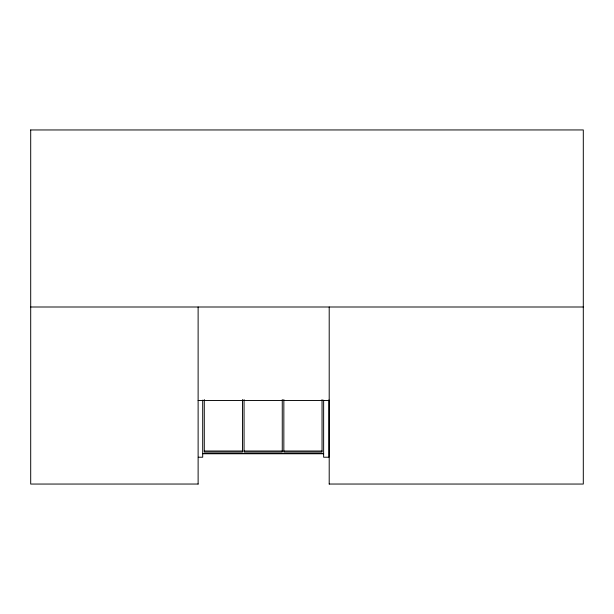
<?xml version="1.0" encoding="UTF-8"?>
<svg xmlns="http://www.w3.org/2000/svg" width="614" height="614" viewBox="0 0 614 614"><rect width="100%" height="100%" fill="white"/><g stroke="black" fill="none" stroke-linecap="round" stroke-linejoin="round"><path stroke-width="0.92" d="M30.7 129.961L583.3 129.945L583.3 484.055L329.204 484.039M30.7 307L583.3 307M198.122 400.528L329.204 400.528M204.285 451.006L242.484 451.006M244.065 451.006L282.263 451.006M283.845 451.006L322.043 451.006M202.697 453.639L323.632 453.639M202.697 453.662L323.632 453.662M198.299 457.223L202.697 457.223L202.697 400.136M198.122 484.039L30.7 484.055L30.7 129.945M329.204 307L329.204 484.055M328.912 399.898L328.912 457.223L323.632 457.223L323.632 400.136M322.043 399.553L322.043 452.096L283.845 452.096L283.845 399.553M282.263 399.553L282.263 452.096L244.065 452.096L244.065 399.553M242.484 399.553L242.484 452.096L204.285 452.096L204.285 399.553M198.122 307L198.122 484.055"/></g></svg>
